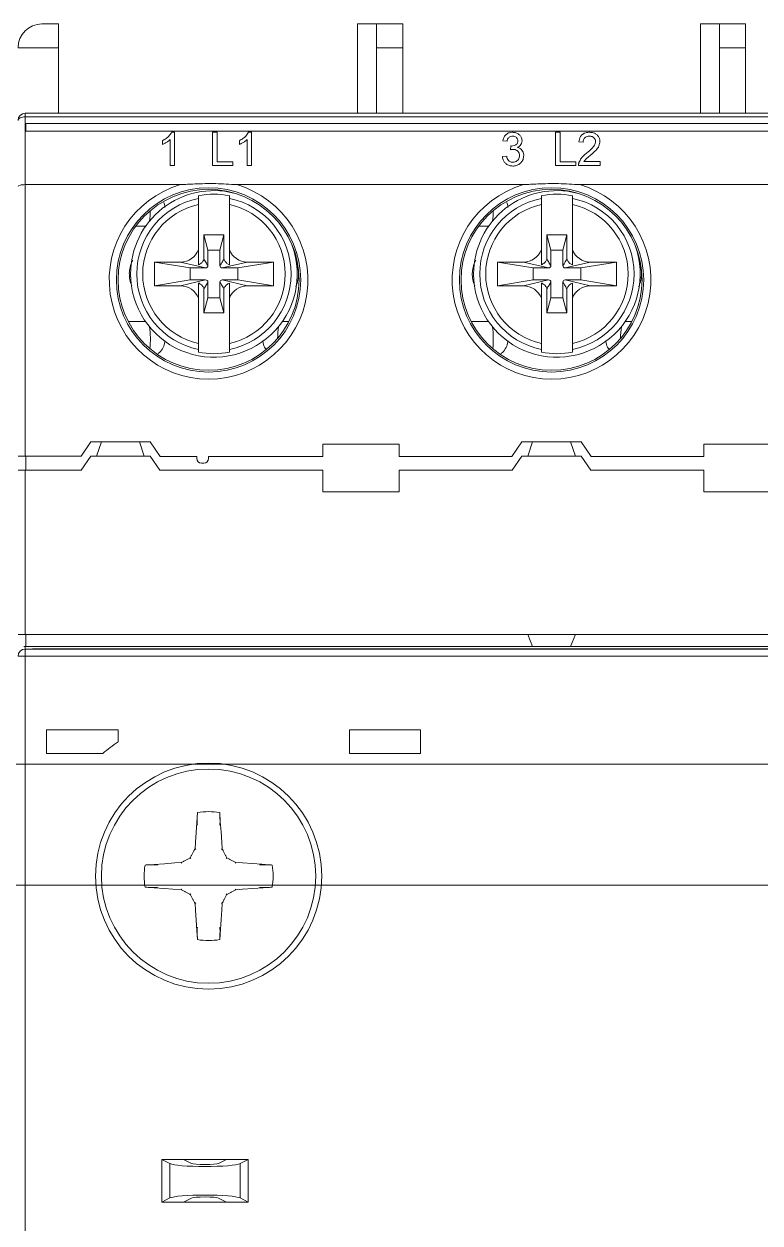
# Model space of a CAD drawing. Header units: inches. Extents: x -3 to 3194, y -983 to 1262.
# Drawn here: x 253.7 to 284.6, y 717.1 to 767.4 of the extents above; entities that cross this region are included whole.
import ezdxf

# ---------------------------------------------------------------- set-up
doc = ezdxf.new("R2010")
doc.units = ezdxf.units.IN
doc.header["$MEASUREMENT"] = 0
doc.layers.add('T_Din Rail', color=1, linetype='Continuous', lineweight=0)

# ---------------------------------------------------------------- blocks, each defined once
blk = doc.blocks.new('DM_18_40')
at = {"color": 7, "linetype": 'Continuous', "lineweight": 15}
for p, q in [((0.963, 97.2), (1.663, 97.2)), ((1.663, 97.2), (1.663, 96.2)), ((14.213, 97.2), (15.013, 97.2)), ((14.213, 93.45), (14.213, 97.2)), ((15.013, 97.2), (16.113, 97.2)), ((15.013, 96.2), (15.013, 97.2)), ((16.113, 97.2), (16.113, 96.2)), ((28.613, 97.2), (29.413, 97.2)), ((28.613, 93.45), (28.613, 97.2)), ((29.413, 97.2), (30.513, 97.2)), ((29.413, 96.2), (29.413, 97.2)), ((30.513, 97.2), (30.513, 96.2)), ((1.663, 96.2), (-0.037, 96.2)), ((1.663, 96.2), (1.663, 93.45)), ((15.013, 96.2), (15.013, 93.45)), ((16.113, 96.2), (15.013, 96.2)), ((16.113, 96.2), (16.113, 93.45)), ((29.413, 96.2), (29.413, 93.45)), ((30.513, 96.2), (29.413, 96.2)), ((30.513, 96.2), (30.513, 93.45)), ((0.263, 93.45), (0.263, 93.3)), ((0.263, 93.45), (44.463, 93.45)), ((0.263, 93.3), (0.263, 90.45)), ((44.463, 93.3), (0.263, 93.3)), ((0.287, 92.702), (0.287, 93.021)), ((0.287, 93.021), (44.533, 93.021)), ((0.287, 92.702), (44.463, 92.702)), ((6.025, 92.135), (6.025, 92.3)), ((6.348, 91.25), (6.348, 92.341)), ((6.412, 92.65), (6.527, 92.65)), ((6.527, 92.65), (6.527, 91.25)), ((8.125, 92.65), (8.322, 92.65)), ((8.125, 91.25), (8.125, 92.65)), ((8.322, 92.65), (8.322, 91.412)), ((9.256, 92.135), (9.256, 92.3)), ((9.579, 91.25), (9.579, 92.341)), ((9.643, 92.65), (9.758, 92.65)), ((9.758, 92.65), (9.758, 91.25)), ((20.497, 92.273), (20.317, 92.291)), ((22.525, 91.25), (22.525, 92.65)), ((22.525, 92.65), (22.722, 92.65)), ((22.722, 92.65), (22.722, 91.412)), ((23.692, 92.237), (23.512, 92.255)), ((20.639, 91.914), (20.657, 92.076)), ((6.527, 91.25), (6.348, 91.25)), ((8.986, 91.25), (8.125, 91.25)), ((8.322, 91.412), (8.986, 91.412)), ((8.986, 91.412), (8.986, 91.25)), ((9.758, 91.25), (9.579, 91.25)), ((20.299, 91.627), (20.479, 91.645)), ((23.386, 91.25), (22.525, 91.25)), ((22.722, 91.412), (23.386, 91.412)), ((23.386, 91.412), (23.386, 91.25)), ((24.409, 91.25), (23.494, 91.25)), ((23.725, 91.429), (24.409, 91.429)), ((24.409, 91.429), (24.409, 91.25)), ((0.263, 90.45), (6.782, 90.45)), ((0.263, 90.45), (0.263, 79.05)), ((9.144, 90.45), (21.182, 90.45)), ((23.544, 90.45), (35.582, 90.45)), ((7.538, 89.874), (7.538, 89.988)), ((8.838, 89.988), (8.838, 89.874)), ((21.938, 89.874), (21.938, 89.988)), ((23.238, 89.988), (23.238, 89.874)), ((7.538, 87.722), (7.538, 89.619)), ((8.838, 87.722), (8.838, 89.619)), ((21.938, 87.722), (21.938, 89.619)), ((23.238, 87.722), (23.238, 89.619)), ((4.901, 88.7), (5.316, 88.7)), ((19.301, 88.7), (19.716, 88.7)), ((7.769, 88.335), (7.769, 87.324)), ((7.938, 87.7), (7.769, 88.335)), ((8.608, 88.335), (7.769, 88.335)), ((8.438, 87.7), (8.608, 88.335)), ((8.608, 87.324), (8.608, 88.335)), ((22.169, 88.335), (22.169, 87.324)), ((22.338, 87.7), (22.169, 88.335)), ((23.008, 88.335), (22.169, 88.335)), ((22.838, 87.7), (23.008, 88.335)), ((23.008, 87.324), (23.008, 88.335)), ((7.938, 87.7), (7.938, 87.05)), ((8.438, 87.7), (7.938, 87.7)), ((8.438, 87.05), (8.438, 87.7)), ((22.338, 87.7), (22.338, 87.05)), ((22.838, 87.7), (22.338, 87.7)), ((22.838, 87.05), (22.838, 87.7)), ((5.688, 87.2), (5.688, 86.2)), ((7.188, 86.95), (5.688, 87.2)), ((6.788, 87.2), (5.688, 87.2)), ((6.788, 87.2), (7.838, 86.95)), ((9.588, 87.2), (8.538, 86.95)), ((9.188, 86.95), (10.688, 87.2)), ((10.688, 87.2), (9.588, 87.2)), ((10.688, 86.2), (10.688, 87.2)), ((21.188, 87.2), (20.088, 87.2)), ((20.088, 87.2), (20.088, 86.2)), ((21.588, 86.95), (20.088, 87.2)), ((21.188, 87.2), (22.238, 86.95)), ((23.988, 87.2), (22.938, 86.95)), ((23.588, 86.95), (25.088, 87.2)), ((25.088, 87.2), (23.988, 87.2)), ((25.088, 86.2), (25.088, 87.2)), ((7.188, 86.95), (7.188, 86.45)), ((7.838, 86.95), (7.188, 86.95)), ((9.188, 86.95), (8.538, 86.95)), ((9.188, 86.45), (9.188, 86.95)), ((22.238, 86.95), (21.588, 86.95)), ((21.588, 86.95), (21.588, 86.45)), ((23.588, 86.95), (22.938, 86.95)), ((23.588, 86.45), (23.588, 86.95)), ((7.188, 86.45), (5.688, 86.2)), ((5.688, 86.2), (6.788, 86.2)), ((6.788, 86.2), (7.838, 86.45)), ((7.188, 86.45), (7.838, 86.45)), ((7.938, 86.35), (7.938, 85.7)), ((8.438, 85.7), (8.438, 86.35)), ((8.538, 86.45), (9.588, 86.2)), ((8.538, 86.45), (9.188, 86.45)), ((9.188, 86.45), (10.688, 86.2)), ((9.588, 86.2), (10.688, 86.2)), ((21.588, 86.45), (20.088, 86.2)), ((20.088, 86.2), (21.188, 86.2)), ((21.188, 86.2), (22.238, 86.45)), ((21.588, 86.45), (22.238, 86.45)), ((22.338, 86.35), (22.338, 85.7)), ((22.838, 85.7), (22.838, 86.35)), ((22.938, 86.45), (23.988, 86.2)), ((22.938, 86.45), (23.588, 86.45)), ((23.588, 86.45), (25.088, 86.2)), ((23.988, 86.2), (25.088, 86.2)), ((7.538, 83.781), (7.538, 85.678)), ((7.769, 86.076), (7.769, 85.065)), ((7.938, 85.7), (7.769, 85.065)), ((7.938, 85.7), (8.438, 85.7)), ((8.438, 85.7), (8.608, 85.065)), ((8.608, 85.065), (8.608, 86.076)), ((8.838, 83.781), (8.838, 85.678)), ((21.938, 83.781), (21.938, 85.678)), ((22.169, 86.076), (22.169, 85.065)), ((22.338, 85.7), (22.169, 85.065)), ((22.338, 85.7), (22.838, 85.7)), ((22.838, 85.7), (23.008, 85.065)), ((23.008, 85.065), (23.008, 86.076)), ((23.238, 83.781), (23.238, 85.678)), ((4.59, 84.7), (5.316, 84.7)), ((7.769, 85.065), (8.608, 85.065)), ((11.336, 84.7), (11.061, 84.7)), ((18.99, 84.7), (19.716, 84.7)), ((22.169, 85.065), (23.008, 85.065)), ((25.736, 84.7), (25.461, 84.7)), ((7.538, 83.412), (7.538, 83.526)), ((8.838, 83.526), (8.838, 83.412)), ((21.938, 83.412), (21.938, 83.526)), ((23.238, 83.526), (23.238, 83.412)), ((3.013, 79.65), (2.613, 79.05)), ((5.513, 79.65), (3.013, 79.65)), ((3.463, 79.65), (3.263, 79.05)), ((5.263, 79.05), (5.063, 79.65)), ((5.927, 79.029), (5.513, 79.65)), ((21.113, 79.65), (20.699, 79.029)), ((23.613, 79.65), (21.113, 79.65)), ((21.563, 79.65), (21.363, 79.05)), ((23.363, 79.05), (23.163, 79.65)), ((24.027, 79.029), (23.613, 79.65)), ((15.963, 79.55), (12.763, 79.55)), ((12.763, 79.55), (12.763, 79.029)), ((15.963, 79.029), (15.963, 79.55)), ((31.963, 79.55), (28.763, 79.55)), ((28.763, 79.55), (28.763, 79.029)), ((0.263, 79.05), (-0.037, 79.05)), ((2.613, 79.05), (0.263, 79.05)), ((0.287, 78.45), (0.287, 79.05)), ((2.613, 78.45), (3.013, 79.05)), ((3.013, 79.05), (5.513, 79.05)), ((5.513, 79.05), (5.913, 78.45)), ((7.463, 79.029), (5.927, 79.029)), ((7.463, 79.029), (7.463, 78.95)), ((7.663, 78.75), (7.763, 78.75)), ((7.963, 78.95), (7.963, 79.029)), ((12.763, 79.029), (7.963, 79.029)), ((20.699, 79.029), (15.963, 79.029)), ((20.713, 78.45), (21.113, 79.05)), ((21.113, 79.05), (23.613, 79.05)), ((23.613, 79.05), (24.013, 78.45)), ((28.763, 79.029), (24.027, 79.029)), ((-0.037, 78.45), (0.263, 78.45)), ((0.263, 78.45), (0.263, 71.55)), ((0.263, 78.45), (2.613, 78.45)), ((5.913, 78.45), (12.763, 78.45)), ((12.763, 78.45), (12.763, 77.55)), ((15.963, 77.55), (15.963, 78.45)), ((15.963, 78.45), (20.713, 78.45)), ((24.013, 78.45), (28.763, 78.45)), ((28.763, 78.45), (28.763, 77.55)), ((12.763, 77.55), (15.963, 77.55)), ((28.763, 77.55), (31.963, 77.55)), ((0.263, 71.55), (-0.037, 71.55)), ((0.263, 71.55), (44.463, 71.55)), ((0.287, 71.05), (0.287, 71.55)), ((21.363, 71.55), (21.565, 71.046)), ((23.162, 71.046), (23.363, 71.55)), ((0.263, 71.05), (0.263, 70.941)), ((0.287, 71.05), (0.263, 71.05)), ((21.563, 71.05), (0.287, 71.05)), ((21.565, 71.046), (23.162, 71.046)), ((44.463, 71.05), (23.163, 71.05)), ((0.263, 70.641), (-0.037, 70.641)), ((0.263, 70.941), (0.263, 70.641)), ((0.263, 70.941), (44.463, 70.941)), ((44.463, 70.641), (0.263, 70.641)), ((0.263, 70.641), (0.263, 26.554)), ((0.573, 70.95), (44.363, 70.95)), ((0.573, 70.943), (0.573, 70.95)), ((44.363, 70.943), (0.573, 70.943)), ((4.163, 67.55), (1.163, 67.55)), ((1.163, 67.55), (1.163, 66.55)), ((4.163, 67.039), (4.163, 67.55)), ((13.876, 67.55), (13.876, 66.55)), ((16.863, 67.55), (13.876, 67.55)), ((16.863, 66.55), (16.863, 67.55)), ((1.163, 66.55), (3.523, 66.55)), ((13.876, 66.55), (16.863, 66.55)), ((7.421, 62.52), (7.393, 62.548)), ((8.505, 62.52), (8.533, 62.548)), ((6.844, 61.942), (6.816, 61.97)), ((7.224, 62.139), (7.196, 62.167)), ((8.702, 62.139), (8.731, 62.167)), ((9.083, 61.942), (9.111, 61.97)), ((7.224, 60.661), (7.196, 60.633)), ((8.702, 60.661), (8.731, 60.633)), ((9.083, 60.858), (9.111, 60.83)), ((7.421, 60.28), (7.393, 60.252)), ((8.505, 60.28), (8.533, 60.252)), ((5.997, 49.5), (6.34, 49.322)), ((5.997, 49.5), (6.913, 49.5)), ((5.997, 47.7), (5.997, 49.5)), ((7.247, 49.327), (6.913, 49.5)), ((6.913, 49.5), (8.713, 49.5)), ((8.713, 49.5), (8.38, 49.327)), ((8.713, 49.5), (9.63, 49.5)), ((9.286, 49.322), (9.63, 49.5)), ((9.63, 47.7), (9.63, 49.5)), ((6.34, 47.878), (6.34, 49.322)), ((9.286, 47.878), (9.286, 49.322)), ((6.34, 47.878), (5.997, 47.7)), ((6.913, 47.7), (7.247, 47.873)), ((8.38, 47.873), (8.713, 47.7)), ((9.63, 47.7), (9.286, 47.878)), ((5.997, 47.7), (6.913, 47.7)), ((8.713, 47.7), (6.913, 47.7)), ((8.713, 47.7), (9.63, 47.7))]:
    blk.add_line(p, q, dxfattribs=at)
at = {"color": 7, "linetype": 'Continuous', "lineweight": 15, "flags": 128}
for points in [[(-0.037, 93.15), (-0.031, 93.179), (-0.014, 93.207), (0.014, 93.233), (0.051, 93.256), (0.097, 93.275), (0.148, 93.289), (0.205, 93.297), (0.263, 93.3)], [(7.393, 62.548), (7.412, 62.827), (7.44, 63.23), (7.468, 63.634), (7.497, 64.068)], [(8.533, 62.548), (8.514, 62.825), (8.485, 63.255), (8.456, 63.685), (8.429, 64.068)], [(5.295, 61.866), (5.679, 61.892), (6.109, 61.922), (6.539, 61.951), (6.816, 61.97)], [(10.631, 61.866), (10.197, 61.896), (9.793, 61.923), (9.39, 61.951), (9.111, 61.97)], [(5.295, 60.934), (5.679, 60.908), (6.109, 60.878), (6.816, 60.83)], [(6.844, 60.858), (6.832, 60.846), (6.816, 60.83)], [(10.631, 60.934), (10.248, 60.908), (9.818, 60.878), (9.388, 60.849), (9.111, 60.83)], [(7.393, 60.252), (7.412, 59.975), (7.442, 59.545), (7.471, 59.115), (7.497, 58.732)], [(8.533, 60.252), (8.514, 59.973), (8.487, 59.571), (8.459, 59.166), (8.429, 58.732)]]:
    blk.add_lwpolyline(points, dxfattribs=at)
at = {"color": 7, "linetype": 'Continuous', "lineweight": 15}
for centre, radius in [((7.963, 86.45), 3.871), ((7.963, 86.45), 3.8), ((22.363, 86.45), 3.871), ((22.363, 86.45), 3.8), ((7.963, 61.4), 4.75), ((7.963, 61.4), 4.5)]:
    blk.add_circle(centre, radius, dxfattribs=at)
for centre, radius, start, end in [((0.963, 96.2), 1, 90, 180), ((0.263, 93.15), 0.3, 90, 180), ((7.963, 86.45), 4.171, 106.4491, 73.5509), ((8.188, 86.7), 3.5, 76.1123, 180), ((22.363, 86.45), 4.171, 106.4491, 73.5509), ((22.588, 86.7), 3.5, 76.1123, 180), ((8.188, 86.7), 3.24, 101.5731, 258.4269), ((8.188, 86.7), 3.351, 78.8162, 101.1838), ((8.188, 86.7), 3.24, 281.5731, 78.4269), ((22.588, 86.7), 3.24, 101.5731, 258.4269), ((22.588, 86.7), 3.351, 78.8162, 101.1838), ((22.588, 86.7), 3.24, 281.5731, 78.4269), ((8.188, 86.7), 2.991, 102.5518, 257.4482), ((8.188, 86.7), 2.991, 282.5518, 77.4482), ((22.588, 86.7), 2.991, 102.5518, 257.4482), ((22.588, 86.7), 2.991, 282.5518, 77.4482), ((8.188, 86.7), 3.5, 180, 19.9133), ((6.788, 88), 0.8, 270, 339.6359), ((9.588, 88), 0.8, 200.3641, 270), ((22.588, 86.7), 3.5, 180, 19.9133), ((21.188, 88), 0.8, 270, 339.6359), ((23.988, 88), 0.8, 200.3641, 270), ((7.838, 87.05), 0.1, 270, 0), ((8.538, 87.05), 0.1, 180, 270), ((22.238, 87.05), 0.1, 270, 0), ((22.938, 87.05), 0.1, 180, 270), ((6.788, 85.4), 0.8, 20.3641, 90), ((7.838, 86.35), 0.1, 0, 90), ((8.538, 86.35), 0.1, 90, 180), ((9.588, 85.4), 0.8, 90, 159.6359), ((21.188, 85.4), 0.8, 20.3641, 90), ((22.238, 86.35), 0.1, 0, 90), ((22.938, 86.35), 0.1, 90, 180), ((23.988, 85.4), 0.8, 90, 159.6359), ((8.188, 86.7), 3.351, 258.8162, 281.1838), ((22.588, 86.7), 3.351, 258.8162, 281.1838), ((7.663, 78.95), 0.2, 180, 270), ((7.763, 78.95), 0.2, 270, 0), ((0.263, 70.641), 0.3, 90.0002, 179.9998), ((7.963, 61.4), 6.8, 123.9745, 130.7686), ((7.963, 61.4), 2.708, 80.0933, 99.9067), ((7.963, 61.4), 2.708, 170.0933, 189.9067), ((7.963, 61.4), 2.708, 350.0933, 9.9067), ((7.963, 61.4), 2.708, 260.0933, 279.9067)]:
    blk.add_arc(centre, radius, start, end, dxfattribs=at)
at = {"color": 8, "linetype": 'Continuous', "lineweight": 15}
for centre, radius, start, end in [((2.545, 89.376), 2.969, 351.08, 359.6124), ((16.939, 89.376), 2.976, 351.0901, 359.6033), ((1.872, 83.949), 3.646, 353.862, 8.452), ((13.928, 84.012), 3.066, 171.1284, 180.3673), ((16.269, 83.948), 3.65, 353.8685, 8.4452), ((28.314, 84.013), 3.053, 171.1074, 180.3879)]:
    blk.add_arc(centre, radius, start, end, dxfattribs=at)
at = {"color": 7, "linetype": 'Continuous', "lineweight": 15}
for centre, major_axis, ratio, start_param, end_param in [((0.263, 90.37), (0.3, 0), 0.267949, 1.570796, 3.141593), ((0.263, 70.9), (0.3, 0), 0.500005, 1.570796, 1.741558), ((7.813, 49.35), (1.5, 0), 0.1, 3.331906, 6.092872), ((7.813, 49.338), (0.577, 0), 0.1, 3.331906, 6.092872), ((7.813, 47.85), (1.5, 0), 0.1, 0.190314, 2.951279), ((7.813, 47.862), (0.577, 0), 0.1, 0.190314, 2.951279)]:
    blk.add_ellipse(centre, major_axis=major_axis, ratio=ratio, start_param=start_param, end_param=end_param, dxfattribs=at)
for points, knots in [([(6.025, 92.3), (6.076, 92.328), (6.175, 92.383), (6.312, 92.498), (6.376, 92.595), (6.412, 92.65)], [0, 0, 0, 0, 0.322018, 0.617648, 1, 1, 1, 1]), ([(6.348, 92.341), (6.311, 92.309), (6.245, 92.252), (6.134, 92.184), (6.062, 92.151), (6.025, 92.135)], [0, 0, 0, 0, 0.387524, 0.692048, 1, 1, 1, 1]), ([(9.256, 92.3), (9.307, 92.328), (9.406, 92.383), (9.543, 92.498), (9.607, 92.595), (9.643, 92.65)], [0, 0, 0, 0, 0.322018, 0.617648, 1, 1, 1, 1]), ([(9.579, 92.341), (9.542, 92.309), (9.476, 92.252), (9.365, 92.184), (9.292, 92.151), (9.256, 92.135)], [0, 0, 0, 0, 0.387524, 0.692048, 1, 1, 1, 1]), ([(20.317, 92.291), (20.336, 92.36), (20.364, 92.466), (20.474, 92.579), (20.587, 92.637), (20.676, 92.649), (20.722, 92.65), (20.727, 92.65)], [0, 0, 0, 0, 0.376061, 0.580821, 0.786705, 0.977234, 1, 1, 1, 1]), ([(20.732, 92.488), (20.704, 92.486), (20.653, 92.482), (20.587, 92.448), (20.534, 92.392), (20.507, 92.33), (20.499, 92.286), (20.497, 92.273)], [0, 0, 0, 0, 0.220172, 0.406657, 0.592867, 0.876232, 1, 1, 1, 1]), ([(20.683, 92.074), (20.72, 92.077), (20.787, 92.083), (20.866, 92.122), (20.916, 92.17), (20.942, 92.226), (20.944, 92.266), (20.945, 92.288)], [0, 0, 0, 0, 0.270688, 0.496253, 0.65459, 0.812583, 1, 1, 1, 1]), ([(20.727, 92.65), (20.775, 92.646), (20.872, 92.637), (20.996, 92.571), (21.078, 92.477), (21.119, 92.382), (21.123, 92.32), (21.125, 92.294)], [0, 0, 0, 0, 0.227289, 0.456439, 0.663764, 0.858459, 1, 1, 1, 1]), ([(20.945, 92.288), (20.943, 92.314), (20.939, 92.36), (20.901, 92.422), (20.846, 92.466), (20.785, 92.486), (20.747, 92.488), (20.732, 92.488)], [0, 0, 0, 0, 0.248565, 0.458953, 0.669544, 0.8759, 1, 1, 1, 1]), ([(21.125, 92.294), (21.121, 92.256), (21.113, 92.184), (21.052, 92.091), (20.985, 92.042), (20.943, 92.021), (20.934, 92.016)], [0, 0, 0, 0, 0.336388, 0.627903, 0.92002, 1, 1, 1, 1]), ([(23.512, 92.255), (23.525, 92.33), (23.546, 92.442), (23.652, 92.563), (23.763, 92.624), (23.871, 92.647), (23.937, 92.649), (23.961, 92.65)], [0, 0, 0, 0, 0.3587977, 0.5395846, 0.7205733, 0.9017557, 1, 1, 1, 1]), ([(23.957, 92.488), (23.923, 92.486), (23.863, 92.482), (23.786, 92.445), (23.733, 92.393), (23.698, 92.321), (23.694, 92.268), (23.692, 92.237)], [0, 0, 0, 0, 0.2251718, 0.4031263, 0.5812935, 0.7635456, 1, 1, 1, 1]), ([(23.836, 91.774), (23.914, 91.841), (24.034, 91.943), (24.163, 92.091), (24.208, 92.192), (24.211, 92.247), (24.212, 92.262)], [0, 0, 0, 0, 0.478017, 0.726025, 0.923592, 1, 1, 1, 1]), ([(24.212, 92.262), (24.209, 92.291), (24.203, 92.35), (24.149, 92.423), (24.076, 92.471), (24.008, 92.487), (23.969, 92.488), (23.957, 92.488)], [0, 0, 0, 0, 0.2463286, 0.4960303, 0.7131513, 0.9087185, 1, 1, 1, 1]), ([(23.961, 92.65), (24.015, 92.646), (24.111, 92.64), (24.234, 92.581), (24.321, 92.497), (24.382, 92.388), (24.388, 92.306), (24.392, 92.264)], [0, 0, 0, 0, 0.232928, 0.412113, 0.591015, 0.789533, 1, 1, 1, 1]), ([(24.392, 92.264), (24.384, 92.202), (24.366, 92.065), (24.214, 91.87), (24.077, 91.753), (24.003, 91.689)], [0, 0, 0, 0, 0.266852, 0.600281, 1, 1, 1, 1]), ([(20.755, 91.933), (20.745, 91.933), (20.725, 91.932), (20.686, 91.926), (20.658, 91.919), (20.639, 91.914)], [0, 0, 0, 0, 0.249282, 0.498728, 1, 1, 1, 1]), ([(20.657, 92.076), (20.661, 92.075), (20.668, 92.074), (20.676, 92.074), (20.681, 92.074), (20.683, 92.074)], [0, 0, 0, 0, 0.499476, 0.749662, 1, 1, 1, 1]), ([(21.017, 91.673), (21.014, 91.706), (21.009, 91.768), (20.959, 91.85), (20.888, 91.908), (20.813, 91.931), (20.769, 91.933), (20.755, 91.933)], [0, 0, 0, 0, 0.2574065, 0.4805661, 0.7042481, 0.9025581, 1, 1, 1, 1]), ([(20.934, 92.016), (20.97, 92.005), (21.044, 91.982), (21.126, 91.908), (21.179, 91.813), (21.195, 91.732), (21.196, 91.682), (21.197, 91.671)], [0, 0, 0, 0, 0.224804, 0.450907, 0.666862, 0.925457, 1, 1, 1, 1]), ([(23.513, 91.375), (23.542, 91.439), (23.592, 91.548), (23.716, 91.675), (23.796, 91.741), (23.836, 91.774)], [0, 0, 0, 0, 0.421012, 0.708098, 1, 1, 1, 1]), ([(24.003, 91.689), (23.979, 91.669), (23.917, 91.618), (23.816, 91.538), (23.755, 91.466), (23.725, 91.429)], [0, 0, 0, 0, 0.248854, 0.622601, 1, 1, 1, 1]), ([(20.735, 91.232), (20.685, 91.236), (20.584, 91.243), (20.459, 91.313), (20.367, 91.41), (20.315, 91.518), (20.304, 91.594), (20.299, 91.627)], [0, 0, 0, 0, 0.214102, 0.430198, 0.61797, 0.835647, 1, 1, 1, 1]), ([(20.479, 91.645), (20.487, 91.613), (20.502, 91.55), (20.546, 91.471), (20.608, 91.421), (20.673, 91.397), (20.718, 91.395), (20.741, 91.394)], [0, 0, 0, 0, 0.260309, 0.522594, 0.682392, 0.842319, 1, 1, 1, 1]), ([(21.197, 91.671), (21.191, 91.615), (21.181, 91.509), (21.089, 91.372), (20.964, 91.274), (20.835, 91.235), (20.759, 91.233), (20.735, 91.232)], [0, 0, 0, 0, 0.254194, 0.478374, 0.702649, 0.903733, 1, 1, 1, 1]), ([(20.741, 91.394), (20.772, 91.396), (20.833, 91.4), (20.915, 91.443), (20.975, 91.508), (21.012, 91.588), (21.015, 91.645), (21.017, 91.673)], [0, 0, 0, 0, 0.191088, 0.384508, 0.587798, 0.795562, 1, 1, 1, 1]), ([(23.494, 91.25), (23.494, 91.268), (23.495, 91.298), (23.502, 91.34), (23.509, 91.363), (23.513, 91.375)], [0, 0, 0, 0, 0.4361505, 0.716899, 1, 1, 1, 1]), ([(6.782, 90.45), (6.982, 90.461), (7.475, 90.487), (8.263, 90.504), (8.85, 90.468), (9.144, 90.45)], [0, 0, 0, 0, 0.254176, 0.626005, 1, 1, 1, 1]), ([(21.182, 90.45), (21.382, 90.461), (21.875, 90.487), (22.663, 90.504), (23.25, 90.468), (23.544, 90.45)], [0, 0, 0, 0, 0.254175, 0.626004, 1, 1, 1, 1]), ([(6.127, 89.486), (6.129, 89.503), (6.135, 89.575), (6.106, 89.643), (6.084, 89.696)], [0, 0, 0, 0, 0.232896, 1, 1, 1, 1]), ([(7.538, 89.874), (7.538, 89.869), (7.538, 89.859), (7.538, 89.809), (7.538, 89.741), (7.538, 89.674), (7.538, 89.632), (7.538, 89.619)], [0, 0, 0, 0, 0.221739, 0.443393, 0.667371, 0.895972, 1, 1, 1, 1]), ([(8.838, 89.619), (8.838, 89.649), (8.838, 89.707), (8.838, 89.785), (8.838, 89.843), (8.838, 89.868), (8.838, 89.873), (8.838, 89.874)], [0, 0, 0, 0, 0.233839, 0.467787, 0.698723, 0.924684, 1, 1, 1, 1]), ([(20.527, 89.486), (20.529, 89.503), (20.535, 89.575), (20.506, 89.643), (20.484, 89.696)], [0, 0, 0, 0, 0.232897, 1, 1, 1, 1]), ([(21.938, 89.874), (21.938, 89.869), (21.938, 89.859), (21.938, 89.809), (21.938, 89.741), (21.938, 89.674), (21.938, 89.632), (21.938, 89.619)], [0, 0, 0, 0, 0.221739, 0.443393, 0.667371, 0.895972, 1, 1, 1, 1]), ([(23.238, 89.619), (23.238, 89.649), (23.238, 89.707), (23.238, 89.785), (23.238, 89.843), (23.238, 89.868), (23.238, 89.873), (23.238, 89.874)], [0, 0, 0, 0, 0.233839, 0.467787, 0.698723, 0.924684, 1, 1, 1, 1]), ([(7.538, 87.722), (7.538, 87.622), (7.538, 87.34), (7.538, 87.184), (7.538, 87.083)], [0, 0, 0, 0, 0.353758, 1, 1, 1, 1]), ([(8.838, 87.083), (8.838, 87.136), (8.838, 87.28), (8.838, 87.55), (8.838, 87.722)], [0, 0, 0, 0, 0.364464, 1, 1, 1, 1]), ([(21.938, 87.722), (21.938, 87.622), (21.938, 87.34), (21.938, 87.184), (21.938, 87.083)], [0, 0, 0, 0, 0.353758, 1, 1, 1, 1]), ([(23.238, 87.083), (23.238, 87.136), (23.238, 87.28), (23.238, 87.55), (23.238, 87.722)], [0, 0, 0, 0, 0.364464, 1, 1, 1, 1]), ([(4.745, 86.199), (4.744, 86.201), (4.692, 86.277), (4.656, 86.459), (4.623, 86.719), (4.662, 86.981), (4.72, 87.169), (4.777, 87.262), (4.786, 87.278)], [0, 0, 0, 0, 0.006471, 0.246125, 0.478284, 0.709164, 0.948853, 1, 1, 1, 1]), ([(7.538, 87.083), (7.582, 87.106), (7.665, 87.149), (7.737, 87.244), (7.761, 87.305), (7.769, 87.324)], [0, 0, 0, 0, 0.427564, 0.815301, 1, 1, 1, 1]), ([(7.938, 87.05), (7.938, 87.05), (7.938, 87.049), (7.938, 87.049), (7.938, 87.048), (7.938, 87.047), (7.936, 87.047), (7.931, 87.053), (7.908, 87.087), (7.853, 87.18), (7.803, 87.267), (7.769, 87.324)], [0, 0, 0, 0, 0.00052, 0.001042, 0.001727, 0.003033, 0.007806, 0.026724, 0.102062, 0.403115, 1, 1, 1, 1]), ([(8.608, 87.324), (8.578, 87.274), (8.54, 87.208), (8.495, 87.133), (8.476, 87.1), (8.463, 87.079), (8.455, 87.066), (8.449, 87.058), (8.446, 87.053), (8.443, 87.05), (8.442, 87.048), (8.441, 87.048), (8.44, 87.047), (8.439, 87.047), (8.439, 87.047), (8.439, 87.048), (8.438, 87.048), (8.438, 87.049), (8.438, 87.049), (8.438, 87.05), (8.438, 87.05), (8.438, 87.05)], [0, 0, 0, 0, 0.517784, 0.682465, 0.79059, 0.861586, 0.908214, 0.938859, 0.959025, 0.972325, 0.981128, 0.986985, 0.990914, 0.993578, 0.995413, 0.997168, 0.998232, 0.998881, 0.999384, 0.99989, 1, 1, 1, 1]), ([(8.608, 87.324), (8.61, 87.317), (8.628, 87.268), (8.68, 87.185), (8.764, 87.116), (8.822, 87.09), (8.838, 87.083)], [0, 0, 0, 0, 0.065127, 0.452601, 0.840076, 1, 1, 1, 1]), ([(19.145, 86.199), (19.144, 86.201), (19.092, 86.277), (19.056, 86.459), (19.023, 86.719), (19.062, 86.981), (19.12, 87.169), (19.177, 87.262), (19.186, 87.278)], [0, 0, 0, 0, 0.006471, 0.246124, 0.478284, 0.709163, 0.948853, 1, 1, 1, 1]), ([(21.938, 87.083), (21.982, 87.106), (22.065, 87.149), (22.137, 87.244), (22.161, 87.305), (22.169, 87.324)], [0, 0, 0, 0, 0.427561, 0.815302, 1, 1, 1, 1]), ([(22.338, 87.05), (22.338, 87.05), (22.338, 87.049), (22.338, 87.049), (22.338, 87.048), (22.338, 87.047), (22.336, 87.047), (22.331, 87.053), (22.308, 87.087), (22.253, 87.18), (22.203, 87.267), (22.169, 87.324)], [0, 0, 0, 0, 0.00052, 0.001042, 0.001727, 0.003033, 0.007806, 0.026724, 0.102063, 0.403114, 1, 1, 1, 1]), ([(23.008, 87.324), (22.978, 87.274), (22.94, 87.208), (22.895, 87.133), (22.876, 87.1), (22.863, 87.079), (22.855, 87.066), (22.849, 87.058), (22.846, 87.053), (22.843, 87.05), (22.842, 87.048), (22.841, 87.048), (22.84, 87.047), (22.839, 87.047), (22.839, 87.047), (22.839, 87.048), (22.838, 87.048), (22.838, 87.049), (22.838, 87.049), (22.838, 87.05), (22.838, 87.05), (22.838, 87.05)], [0, 0, 0, 0, 0.517785, 0.682465, 0.79059, 0.861586, 0.908215, 0.938859, 0.959025, 0.972325, 0.981128, 0.986985, 0.990914, 0.993578, 0.995413, 0.997168, 0.998232, 0.998881, 0.999384, 0.99989, 1, 1, 1, 1]), ([(23.008, 87.324), (23.01, 87.317), (23.028, 87.268), (23.08, 87.185), (23.164, 87.116), (23.222, 87.09), (23.238, 87.083)], [0, 0, 0, 0, 0.065128, 0.452598, 0.840072, 1, 1, 1, 1]), ([(11.65, 87.147), (11.675, 87.081), (11.73, 86.933), (11.751, 86.687), (11.716, 86.427), (11.665, 86.25), (11.617, 86.169), (11.615, 86.165)], [0, 0, 0, 0, 0.209229, 0.465293, 0.720727, 0.985935, 1, 1, 1, 1]), ([(26.062, 87.11), (26.082, 87.056), (26.132, 86.92), (26.151, 86.687), (26.116, 86.427), (26.065, 86.25), (26.017, 86.169), (26.015, 86.165)], [0, 0, 0, 0, 0.177068, 0.443547, 0.70937, 0.985365, 1, 1, 1, 1]), ([(7.769, 86.076), (7.767, 86.083), (7.749, 86.132), (7.697, 86.215), (7.612, 86.284), (7.555, 86.31), (7.538, 86.317)], [0, 0, 0, 0, 0.06513, 0.452595, 0.840067, 1, 1, 1, 1]), ([(7.538, 86.317), (7.538, 86.264), (7.538, 86.12), (7.538, 85.85), (7.538, 85.678)], [0, 0, 0, 0, 0.364464, 1, 1, 1, 1]), ([(7.769, 86.076), (7.798, 86.126), (7.837, 86.192), (7.881, 86.267), (7.901, 86.3), (7.913, 86.321), (7.922, 86.334), (7.927, 86.342), (7.931, 86.347), (7.933, 86.35), (7.935, 86.352), (7.936, 86.352), (7.937, 86.353), (7.937, 86.353), (7.938, 86.353), (7.938, 86.352), (7.938, 86.352), (7.938, 86.351), (7.938, 86.351), (7.938, 86.35), (7.938, 86.35), (7.938, 86.35)], [0, 0, 0, 0, 0.517784, 0.682465, 0.790591, 0.861586, 0.908214, 0.938859, 0.959025, 0.972325, 0.981128, 0.986985, 0.990914, 0.993578, 0.995413, 0.997168, 0.998232, 0.998881, 0.999384, 0.99989, 1, 1, 1, 1]), ([(8.438, 86.35), (8.438, 86.35), (8.438, 86.351), (8.438, 86.351), (8.438, 86.352), (8.439, 86.353), (8.44, 86.353), (8.446, 86.347), (8.468, 86.313), (8.523, 86.22), (8.574, 86.133), (8.608, 86.076)], [0, 0, 0, 0, 0.000521, 0.001042, 0.001727, 0.003032, 0.007806, 0.026724, 0.102063, 0.403114, 1, 1, 1, 1]), ([(8.838, 86.317), (8.795, 86.294), (8.711, 86.251), (8.64, 86.156), (8.615, 86.095), (8.608, 86.076)], [0, 0, 0, 0, 0.4275577, 0.815304, 1, 1, 1, 1]), ([(8.838, 85.678), (8.838, 85.778), (8.838, 86.06), (8.838, 86.216), (8.838, 86.317)], [0, 0, 0, 0, 0.353758, 1, 1, 1, 1]), ([(22.169, 86.076), (22.167, 86.083), (22.149, 86.132), (22.097, 86.215), (22.012, 86.284), (21.955, 86.31), (21.938, 86.317)], [0, 0, 0, 0, 0.065128, 0.452602, 0.840071, 1, 1, 1, 1]), ([(21.938, 86.317), (21.938, 86.264), (21.938, 86.12), (21.938, 85.85), (21.938, 85.678)], [0, 0, 0, 0, 0.364464, 1, 1, 1, 1]), ([(22.169, 86.076), (22.198, 86.126), (22.237, 86.192), (22.281, 86.267), (22.301, 86.3), (22.313, 86.321), (22.322, 86.334), (22.327, 86.342), (22.331, 86.347), (22.333, 86.35), (22.335, 86.352), (22.336, 86.352), (22.337, 86.353), (22.337, 86.353), (22.338, 86.353), (22.338, 86.352), (22.338, 86.352), (22.338, 86.351), (22.338, 86.351), (22.338, 86.35), (22.338, 86.35), (22.338, 86.35)], [0, 0, 0, 0, 0.517784, 0.682465, 0.79059, 0.861586, 0.908214, 0.938859, 0.959025, 0.972325, 0.981128, 0.986985, 0.990914, 0.993578, 0.995413, 0.997168, 0.998232, 0.998881, 0.999384, 0.99989, 1, 1, 1, 1]), ([(22.838, 86.35), (22.838, 86.35), (22.838, 86.351), (22.838, 86.351), (22.838, 86.352), (22.839, 86.353), (22.84, 86.353), (22.846, 86.347), (22.868, 86.313), (22.923, 86.22), (22.974, 86.133), (23.008, 86.076)], [0, 0, 0, 0, 0.000521, 0.001042, 0.001727, 0.003033, 0.007806, 0.026724, 0.102062, 0.403115, 1, 1, 1, 1]), ([(23.238, 86.317), (23.195, 86.294), (23.111, 86.251), (23.04, 86.156), (23.015, 86.095), (23.008, 86.076)], [0, 0, 0, 0, 0.427561, 0.815303, 1, 1, 1, 1]), ([(23.238, 85.678), (23.238, 85.778), (23.238, 86.06), (23.238, 86.216), (23.238, 86.317)], [0, 0, 0, 0, 0.353758, 1, 1, 1, 1]), ([(5.832, 83.351), (5.84, 83.355), (5.921, 83.399), (6.027, 83.549), (6.121, 83.737), (6.122, 83.86), (6.122, 83.898)], [0, 0, 0, 0, 0.041091, 0.432293, 0.823646, 1, 1, 1, 1]), ([(7.538, 83.781), (7.538, 83.751), (7.538, 83.693), (7.538, 83.615), (7.538, 83.557), (7.538, 83.532), (7.538, 83.527), (7.538, 83.526)], [0, 0, 0, 0, 0.233839, 0.467786, 0.698723, 0.924684, 1, 1, 1, 1]), ([(8.838, 83.526), (8.838, 83.531), (8.838, 83.541), (8.838, 83.591), (8.838, 83.659), (8.838, 83.726), (8.838, 83.768), (8.838, 83.781)], [0, 0, 0, 0, 0.221739, 0.443394, 0.667372, 0.895972, 1, 1, 1, 1]), ([(10.249, 83.897), (10.248, 83.886), (10.241, 83.791), (10.281, 83.665), (10.348, 83.576), (10.365, 83.554)], [0, 0, 0, 0, 0.090697, 0.773851, 1, 1, 1, 1]), ([(20.232, 83.351), (20.24, 83.355), (20.321, 83.399), (20.427, 83.549), (20.521, 83.737), (20.522, 83.86), (20.522, 83.898)], [0, 0, 0, 0, 0.0410912, 0.4322943, 0.8236466, 1, 1, 1, 1]), ([(21.938, 83.781), (21.938, 83.751), (21.938, 83.693), (21.938, 83.615), (21.938, 83.557), (21.938, 83.532), (21.938, 83.527), (21.938, 83.526)], [0, 0, 0, 0, 0.233839, 0.467786, 0.698723, 0.924684, 1, 1, 1, 1]), ([(23.238, 83.526), (23.238, 83.531), (23.238, 83.541), (23.238, 83.591), (23.238, 83.659), (23.238, 83.726), (23.238, 83.768), (23.238, 83.781)], [0, 0, 0, 0, 0.221739, 0.443394, 0.667372, 0.895972, 1, 1, 1, 1]), ([(24.649, 83.897), (24.648, 83.886), (24.641, 83.791), (24.681, 83.665), (24.748, 83.576), (24.765, 83.554)], [0, 0, 0, 0, 0.0906963, 0.7738485, 1, 1, 1, 1]), ([(7.492, 63.541), (7.489, 63.57), (7.483, 63.635), (7.484, 63.796), (7.49, 63.95), (7.496, 64.042), (7.497, 64.068)], [0, 0, 0, 0, 0.252514, 0.561822, 0.879008, 1, 1, 1, 1]), ([(8.429, 64.068), (8.433, 63.998), (8.442, 63.858), (8.444, 63.673), (8.44, 63.574), (8.436, 63.54), (8.435, 63.538)], [0, 0, 0, 0, 0.329303, 0.65888, 0.980847, 1, 1, 1, 1]), ([(7.196, 62.167), (7.214, 62.202), (7.249, 62.272), (7.303, 62.377), (7.352, 62.469), (7.381, 62.526), (7.393, 62.548)], [0, 0, 0, 0, 0.275007, 0.55001, 0.825016, 1, 1, 1, 1]), ([(8.731, 62.167), (8.713, 62.202), (8.677, 62.272), (8.623, 62.377), (8.575, 62.469), (8.545, 62.526), (8.533, 62.548)], [0, 0, 0, 0, 0.275007, 0.550014, 0.825016, 1, 1, 1, 1]), ([(6.816, 61.97), (6.836, 61.981), (6.892, 62.01), (6.983, 62.058), (7.089, 62.113), (7.16, 62.149), (7.196, 62.167)], [0, 0, 0, 0, 0.160546, 0.440351, 0.720169, 1, 1, 1, 1]), ([(9.111, 61.97), (9.089, 61.982), (9.032, 62.012), (8.94, 62.06), (8.836, 62.114), (8.766, 62.15), (8.731, 62.167)], [0, 0, 0, 0, 0.174981, 0.44999, 0.724998, 1, 1, 1, 1]), ([(5.295, 61.866), (5.365, 61.87), (5.505, 61.878), (5.69, 61.88), (5.789, 61.876), (5.824, 61.872), (5.826, 61.872)], [0, 0, 0, 0, 0.329303, 0.658877, 0.980847, 1, 1, 1, 1]), ([(10.105, 61.871), (10.134, 61.874), (10.198, 61.88), (10.359, 61.879), (10.513, 61.874), (10.606, 61.868), (10.631, 61.866)], [0, 0, 0, 0, 0.252513, 0.561818, 0.879006, 1, 1, 1, 1]), ([(5.822, 60.929), (5.793, 60.926), (5.728, 60.92), (5.568, 60.921), (5.414, 60.926), (5.321, 60.932), (5.295, 60.934)], [0, 0, 0, 0, 0.252517, 0.561822, 0.879006, 1, 1, 1, 1]), ([(6.816, 60.83), (6.838, 60.818), (6.895, 60.788), (6.986, 60.74), (7.091, 60.686), (7.161, 60.65), (7.196, 60.633)], [0, 0, 0, 0, 0.174981, 0.449991, 0.724992, 1, 1, 1, 1]), ([(7.196, 60.633), (7.214, 60.598), (7.249, 60.528), (7.303, 60.423), (7.352, 60.331), (7.381, 60.274), (7.393, 60.252)], [0, 0, 0, 0, 0.275006, 0.550012, 0.825017, 1, 1, 1, 1]), ([(8.731, 60.633), (8.713, 60.598), (8.677, 60.528), (8.623, 60.423), (8.575, 60.331), (8.545, 60.274), (8.533, 60.252)], [0, 0, 0, 0, 0.2750059, 0.5500158, 0.825017, 1, 1, 1, 1]), ([(9.111, 60.83), (9.091, 60.819), (9.035, 60.79), (8.944, 60.742), (8.838, 60.687), (8.766, 60.651), (8.731, 60.633)], [0, 0, 0, 0, 0.160547, 0.440357, 0.720178, 1, 1, 1, 1]), ([(10.631, 60.934), (10.561, 60.93), (10.421, 60.922), (10.237, 60.92), (10.137, 60.924), (10.103, 60.928), (10.101, 60.928)], [0, 0, 0, 0, 0.3293024, 0.6588816, 0.9808467, 1, 1, 1, 1]), ([(7.497, 58.732), (7.493, 58.802), (7.485, 58.942), (7.483, 59.127), (7.487, 59.226), (7.491, 59.26), (7.491, 59.262)], [0, 0, 0, 0, 0.329303, 0.658879, 0.980847, 1, 1, 1, 1]), ([(8.435, 59.259), (8.437, 59.23), (8.443, 59.165), (8.443, 59.004), (8.437, 58.85), (8.431, 58.758), (8.429, 58.732)], [0, 0, 0, 0, 0.252514, 0.561819, 0.879005, 1, 1, 1, 1])]:
    blk.add_open_spline(points, degree=3, knots=knots, dxfattribs=at)

msp = doc.modelspace()

# ---------------------------------------------------------------- linework, layer by layer
at = {"layer": 'T_Din Rail', "color": 0, "linetype": 'Continuous', "lineweight": 13}
for p, q in [((638.742, 736.341), (188.742, 736.341)), ((638.742, 731.26), (188.742, 731.26))]:
    msp.add_line(p, q, dxfattribs=at)

# ---------------------------------------------------------------- block references
msp.add_blockref('DM_18_40', (253.491, 670.243))

doc.saveas('drawing.dxf')
